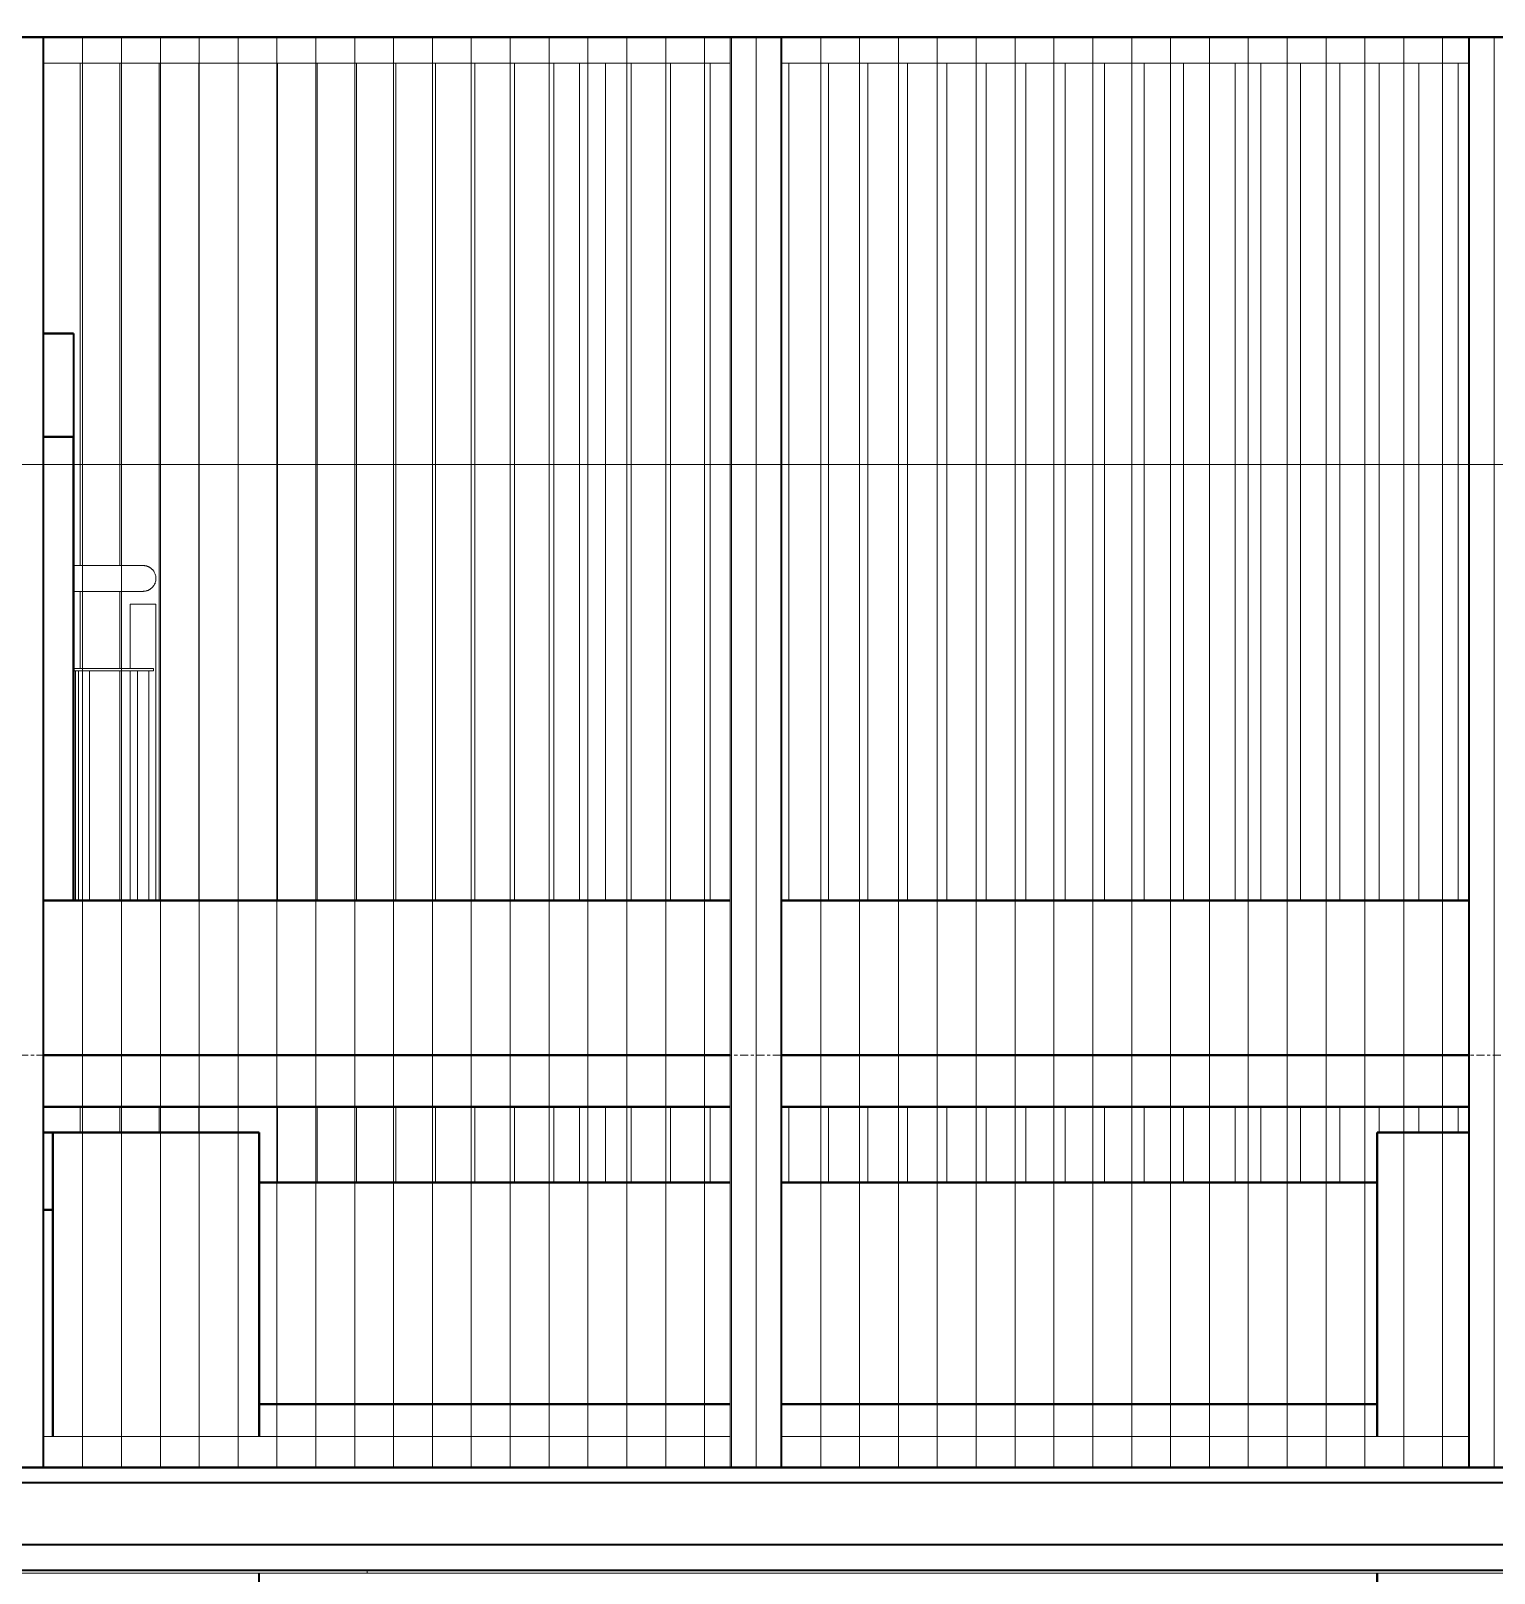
# Model space of a CAD drawing. Header units: millimetres. Extents: x 652554 to 1678317, y -308114 to 170803.
# Drawn here: x 671411 to 674250, y 105545 to 108538 of the extents above; entities that cross this region are included whole.
import ezdxf

# ---------------------------------------------------------------- set-up
doc = ezdxf.new("R2010")
doc.units = ezdxf.units.MM
doc.linetypes.add('Centre', pattern=[31.75, 6.35, -4.7625, 15.875, -4.7625])
for name, color, linetype, lineweight in [('A-COLS-E', 1, 'Continuous', 35), ('A-FLOR-E', 2, 'Continuous', 35), ('A-FLOR-HRAL', 1, 'Continuous', 25), ('A-FLOR-LEVL', 3, 'Continuous', 9), ('A-GENM', 1, 'Continuous', 9), ('A-GLAZ-CURT', 2, 'Continuous', 9), ('A-GLAZ-CWMG', 2, 'Continuous', 35), ('G-ANNO-TEXT', 3, 'Continuous', 9), ('WALL-E', 2, 'Continuous', 35)]:
    doc.layers.add(name, color=color, linetype=linetype, lineweight=lineweight)

# ---------------------------------------------------------------- blocks, each defined once
blk = doc.blocks.new('Railing - 50mm-17400743-2250-01 ENTRANCE 2 ELEVATION 3')
at = {"layer": 'A-FLOR-HRAL', "lineweight": 9}
for p, q in [((625191, 106550), (625191, 106550)), ((625192, 106550), (625192, 106550))]:
    blk.add_line(p, q, dxfattribs=at)
blk = doc.blocks.new('Railing - 21_7mm-17400745-2250-01 ENTRANCE 2 ELEVATION 3')
at = {"layer": 'A-FLOR-HRAL', "lineweight": 9}
for p, q in [((625447, 107296), (625447, 106850)), ((625457.8, 107296), (625448.4, 107296)), ((625448.4, 107296), (625457.8, 107296)), ((625457.8, 107296), (625457.8, 107296)), ((625468.7, 106850), (625468.7, 107296))]:
    blk.add_line(p, q, dxfattribs=at)
blk = doc.blocks.new('Railing - 21_7mm-V2-2250-01 ENTRANCE 2 ELEVATION 3')
at = {"layer": 'A-FLOR-HRAL', "lineweight": 9}
for p, q in [((625561.5, 107296), (625561.5, 106850)), ((625566.3, 107296), (625563, 107296)), ((625563, 107296), (625566.3, 107296)), ((625583.2, 107296), (625566.9, 107296)), ((625566.9, 107296), (625583.2, 107296)), ((625583.2, 106850), (625583.2, 107296))]:
    blk.add_line(p, q, dxfattribs=at)
blk = doc.blocks.new('Railing - 21_7mm-V3-2250-01 ENTRANCE 2 ELEVATION 3')
at = {"layer": 'A-FLOR-HRAL', "lineweight": 9}
for p, q in [((625561.5, 107295.1), (625561.5, 106850)), ((625566.3, 107296), (625563, 107296)), ((625563, 107296), (625566.3, 107296)), ((625583.2, 107296), (625566.9, 107296)), ((625566.9, 107296), (625583.2, 107296)), ((625583.2, 106850), (625583.2, 107296))]:
    blk.add_line(p, q, dxfattribs=at)
blk = doc.blocks.new('Railing - 50mm-V4-2250-01 ENTRANCE 2 ELEVATION 3')
at = {"layer": 'A-FLOR-HRAL', "lineweight": 9}
for p, q in [((625547.4, 107425), (625547.4, 107300)), ((625597.4, 107425), (625547.4, 107425)), ((625547.4, 107425), (625593.9, 107425)), ((625594, 107425), (625597.4, 107425)), ((625597.4, 106850), (625597.4, 107425)), ((625547.4, 107296), (625547.4, 106850)), ((625547.4, 106550), (625593.9, 106550)), ((625593.9, 106550), (625547.4, 106550)), ((625594, 106550), (625597.4, 106550)), ((625597.4, 106550), (625594, 106550))]:
    blk.add_line(p, q, dxfattribs=at)
blk = doc.blocks.new('Railing - 50mm-V5-2250-01 ENTRANCE 2 ELEVATION 3')
at = {"layer": 'A-FLOR-HRAL', "lineweight": 9}
for p, q in [((625547.4, 107425), (625547.4, 107300)), ((625593.9, 107425), (625547.4, 107425)), ((625547.4, 107425), (625593.9, 107425)), ((625597.4, 107425), (625594, 107425)), ((625594, 107425), (625597.4, 107425)), ((625597.4, 106850), (625597.4, 107425)), ((625547.4, 107296), (625547.4, 106850)), ((625547.4, 106550), (625593.9, 106550)), ((625593.9, 106550), (625547.4, 106550)), ((625594, 106550), (625597.4, 106550)), ((625597.4, 106550), (625594, 106550))]:
    blk.add_line(p, q, dxfattribs=at)
blk = doc.blocks.new('Railing - 21_7mm-V6-2250-01 ENTRANCE 2 ELEVATION 3')
at = {"layer": 'A-FLOR-HRAL', "lineweight": 9}
for p, q in [((625441.4, 107296), (625441.4, 106850)), ((625446.9, 107296), (625446.9, 107296)), ((625452.3, 107296), (625447.4, 107296)), ((625447.4, 107296), (625452.3, 107296)), ((625452.3, 107296), (625452.3, 107296))]:
    blk.add_line(p, q, dxfattribs=at)
blk = doc.blocks.new('Railing - 50mm-17403441-2250-01 ENTRANCE 2 ELEVATION 3')
at = {"layer": 'A-FLOR-HRAL', "lineweight": 9}
for p, q in [((625197.4, 106450), (625197.4, 106400)), ((625247.4, 106400), (625247.4, 106450))]:
    blk.add_line(p, q, dxfattribs=at)
blk = doc.blocks.new('Railing - 50mm-V7-2250-01 ENTRANCE 2 ELEVATION 3')
at = {"layer": 'A-FLOR-HRAL', "lineweight": 9}
for p, q in [((625197.4, 106450), (625197.4, 106400)), ((625247.4, 106400), (625247.4, 106450))]:
    blk.add_line(p, q, dxfattribs=at)
blk = doc.blocks.new('Railing - 50mm-V8-2250-01 ENTRANCE 2 ELEVATION 3')
at = {"layer": 'A-FLOR-HRAL', "lineweight": 9}
for p, q in [((624272.4, 107425), (624272.4, 106850)), ((624297.4, 107425), (624275.4, 107425)), ((624275.7, 107425), (624297.4, 107425)), ((624275.4, 106550), (624275.4, 106550)), ((624297.4, 106550), (624275.7, 106550)), ((624275.7, 106550), (624297.4, 106550)), ((624297.4, 106550), (624297.4, 106550))]:
    blk.add_line(p, q, dxfattribs=at)
blk = doc.blocks.new('Railing - Railing-6803792-2250-01 ENTRANCE 2 ELEVATION 3')
at = {"layer": 'A-FLOR-HRAL', "lineweight": 9}
for p, q in [((624297.4, 107300), (624297.4, 107296)), ((624297.4, 107296), (624297.4, 107300)), ((625437.4, 107300), (625547.4, 107300)), ((625547.4, 107300), (625437.4, 107300)), ((625552.4, 107300), (625437.4, 107300)), ((625437.4, 107300), (625592.4, 107300)), ((625547.4, 107296), (625437.4, 107296)), ((625547.4, 107296), (625437.4, 107296)), ((625437.4, 107296), (625592.4, 107296)), ((625437.4, 107296), (625552.4, 107296)), ((625592.4, 107300), (625552.4, 107300)), ((625552.4, 107300), (625592.4, 107300)), ((625552.4, 107296), (625592.4, 107296)), ((625592.4, 107296), (625552.4, 107296)), ((625592.4, 107296), (625592.4, 107300)), ((625592.4, 107300), (625592.4, 107296))]:
    blk.add_line(p, q, dxfattribs=at)
for name in ['Railing - 50mm-V8-2250-01 ENTRANCE 2 ELEVATION 3', 'Railing - 50mm-V4-2250-01 ENTRANCE 2 ELEVATION 3', 'Railing - 50mm-V5-2250-01 ENTRANCE 2 ELEVATION 3', 'Railing - 50mm-V5-2250-01 ENTRANCE 2 ELEVATION 3', 'Railing - 50mm-V5-2250-01 ENTRANCE 2 ELEVATION 3', 'Railing - 50mm-V5-2250-01 ENTRANCE 2 ELEVATION 3', 'Railing - 50mm-V5-2250-01 ENTRANCE 2 ELEVATION 3', 'Railing - 50mm-V5-2250-01 ENTRANCE 2 ELEVATION 3', 'Railing - 50mm-V5-2250-01 ENTRANCE 2 ELEVATION 3', 'Railing - 50mm-V5-2250-01 ENTRANCE 2 ELEVATION 3', 'Railing - 50mm-V5-2250-01 ENTRANCE 2 ELEVATION 3', 'Railing - 50mm-V5-2250-01 ENTRANCE 2 ELEVATION 3', 'Railing - 21_7mm-V6-2250-01 ENTRANCE 2 ELEVATION 3', 'Railing - 21_7mm-17400745-2250-01 ENTRANCE 2 ELEVATION 3', 'Railing - 21_7mm-V2-2250-01 ENTRANCE 2 ELEVATION 3', 'Railing - 21_7mm-V3-2250-01 ENTRANCE 2 ELEVATION 3', 'Railing - 21_7mm-V3-2250-01 ENTRANCE 2 ELEVATION 3', 'Railing - 21_7mm-V3-2250-01 ENTRANCE 2 ELEVATION 3', 'Railing - 50mm-17400743-2250-01 ENTRANCE 2 ELEVATION 3', 'Railing - 50mm-17403441-2250-01 ENTRANCE 2 ELEVATION 3', 'Railing - 50mm-V7-2250-01 ENTRANCE 2 ELEVATION 3', 'Railing - 50mm-V7-2250-01 ENTRANCE 2 ELEVATION 3']:
    blk.add_blockref(name, (0, 0))
blk = doc.blocks.new('DPA_CP_Entrance Louver Grill Vertical Z - Louver Grill Vertical Z-V17-2250-01 ENTRANCE 2 ELEVATION 3')
at = {"layer": 'A-GLAZ-CURT'}
for p, q in [((627691.4, 108525), (627641.4, 108525)), ((627641.4, 108525), (627691.4, 108525)), ((627689.4, 108525), (627641.4, 108525)), ((627641.4, 108525), (627691.4, 108525)), ((628863.4, 108525), (627641.4, 108525)), ((628863.4, 108525), (627641.4, 108525)), ((627691.4, 108525), (627689.4, 108525)), ((628863.4, 108525), (628813.4, 108525)), ((628813.4, 108525), (628863.4, 108525)), ((628813.4, 108525), (628863.4, 108525)), ((628815.4, 108525), (628813.4, 108525)), ((628863.4, 108525), (628815.4, 108525)), ((627641.4, 106850), (627641.4, 108475)), ((627641.4, 106850), (627641.4, 108475)), ((627641.4, 108475), (627641.4, 106850)), ((627641.4, 108475), (627641.4, 106850)), ((627691.4, 108475), (627691.4, 106850)), ((627691.4, 106850), (627691.4, 108475)), ((627691.4, 108475), (627691.4, 106850)), ((627691.4, 106850), (627691.4, 108475)), ((627691.4, 108475), (628143.9, 108475)), ((628143.9, 108475), (627691.4, 108475)), ((628243.9, 108475), (628813.4, 108475)), ((628813.4, 108475), (628243.9, 108475)), ((628813.4, 106850), (628813.4, 108475)), ((628813.4, 106850), (628813.4, 108475)), ((628813.4, 108475), (628813.4, 106850)), ((628813.4, 106850), (628813.4, 108475)), ((628863.4, 108475), (628863.4, 106850)), ((628863.4, 106850), (628863.4, 108475)), ((628863.4, 106850), (628863.4, 108475)), ((628863.4, 106850), (628863.4, 108475)), ((627641.4, 106302.7), (627641.4, 106450)), ((627641.4, 106302.7), (627641.4, 106450)), ((627641.4, 106450), (627641.4, 106302.7)), ((627641.4, 106450), (627641.4, 106302.7)), ((627691.4, 106450), (627691.4, 106302.7)), ((627691.4, 106302.7), (627691.4, 106450)), ((627691.4, 106450), (627691.4, 106302.7)), ((627691.4, 106302.7), (627691.4, 106450)), ((628813.4, 105810), (628813.4, 106450)), ((628813.4, 105810), (628813.4, 106450)), ((628813.4, 106450), (628813.4, 105810)), ((628813.4, 105810), (628813.4, 106450)), ((628863.4, 106450), (628863.4, 105810)), ((628863.4, 105810), (628863.4, 106450)), ((628863.4, 105810), (628863.4, 106450)), ((628863.4, 105810), (628863.4, 106450)), ((628522.4, 105810), (628416.9, 105810)), ((628522.4, 105810), (628416.9, 105810)), ((628813.4, 105810), (628772.4, 105810)), ((628813.4, 105810), (628772.4, 105810)), ((628416.9, 105750), (628522.4, 105750)), ((628522.4, 105750), (628416.9, 105750)), ((628772.4, 105750), (628863.4, 105750)), ((628863.4, 105750), (628772.4, 105750)), ((628863.4, 105750), (628813.4, 105750)), ((628813.4, 105750), (628863.4, 105750)), ((628813.4, 105750), (628815.4, 105750)), ((628863.4, 105750), (628813.4, 105750)), ((628815.4, 105750), (628863.4, 105750))]:
    blk.add_line(p, q, dxfattribs=at)
blk = doc.blocks.new('DPA_CP_Entrance Louver Grill Vertical Z - Louver Grill Vertical Z-V18-2250-01 ENTRANCE 2 ELEVATION 3')
at = {"layer": 'A-GLAZ-CURT'}
for p, q in [((626469.4, 108525), (626419.4, 108525)), ((626419.4, 108525), (626469.4, 108525)), ((626467.4, 108525), (626419.4, 108525)), ((626419.4, 108525), (626469.4, 108525)), ((627641.4, 108525), (626419.4, 108525)), ((627641.4, 108525), (626419.4, 108525)), ((626469.4, 108525), (626467.4, 108525)), ((627641.4, 108525), (627591.4, 108525)), ((627591.4, 108525), (627641.4, 108525)), ((627591.4, 108525), (627641.4, 108525)), ((627593.4, 108525), (627591.4, 108525)), ((627641.4, 108525), (627593.4, 108525)), ((626419.4, 106850), (626419.4, 108475)), ((626419.4, 106850), (626419.4, 108475)), ((626419.4, 108475), (626419.4, 106850)), ((626419.4, 108475), (626419.4, 106850)), ((626469.4, 108475), (626469.4, 106850)), ((626469.4, 106850), (626469.4, 108475)), ((626469.4, 108475), (626469.4, 106850)), ((626469.4, 106850), (626469.4, 108475)), ((626469.4, 108475), (626711.8, 108475)), ((626711.8, 108475), (626469.4, 108475)), ((626811.8, 108475), (627591.4, 108475)), ((627591.4, 108475), (626811.8, 108475)), ((627591.4, 106850), (627591.4, 108475)), ((627591.4, 106850), (627591.4, 108475)), ((627591.4, 108475), (627591.4, 106850)), ((627591.4, 106850), (627591.4, 108475)), ((627641.4, 108475), (627641.4, 106850)), ((627641.4, 106850), (627641.4, 108475)), ((627641.4, 106850), (627641.4, 108475)), ((627641.4, 106850), (627641.4, 108475)), ((626419.4, 106302.7), (626419.4, 106450)), ((626419.4, 106302.7), (626419.4, 106450)), ((626419.4, 106450), (626419.4, 106302.7)), ((626419.4, 106450), (626419.4, 106302.7)), ((626469.4, 106450), (626469.4, 106302.7)), ((626469.4, 106302.7), (626469.4, 106450)), ((626469.4, 106450), (626469.4, 106302.7)), ((626469.4, 106302.7), (626469.4, 106450)), ((627591.4, 106302.7), (627591.4, 106450)), ((627591.4, 106302.7), (627591.4, 106450)), ((627591.4, 106450), (627591.4, 106302.7)), ((627591.4, 106302.7), (627591.4, 106450)), ((627641.4, 106450), (627641.4, 106302.7)), ((627641.4, 106302.7), (627641.4, 106450)), ((627641.4, 106302.7), (627641.4, 106450)), ((627641.4, 106302.7), (627641.4, 106450))]:
    blk.add_line(p, q, dxfattribs=at)
blk = doc.blocks.new('DPA_CP_Entrance Louver Grill Vertical Z - Louver Grill Vertical Z-18398571-2250-01 ENTRANCE 2 ELEVATION 3')
at = {"layer": 'A-GLAZ-CURT'}
for p, q in [((625329.6, 108525), (625379.6, 108525)), ((625379.6, 108525), (625329.6, 108525)), ((625329.6, 108525), (625329.6, 105750)), ((625329.6, 105750), (625329.6, 108525)), ((625379.6, 108525), (625329.6, 108525)), ((625329.6, 108525), (625377.6, 108525)), ((625329.6, 105750), (625329.6, 108525)), ((625329.6, 105750), (625329.6, 108525)), ((625329.6, 108475), (625329.6, 108525)), ((625329.6, 108525), (625329.6, 108475)), ((625329.6, 108525), (626761.8, 108525)), ((625329.6, 108525), (626761.8, 108525)), ((625377.6, 108525), (625379.6, 108525)), ((625377.6, 105750), (625377.6, 108525)), ((625377.6, 105750), (625377.6, 108525)), ((625379.6, 108525), (625379.6, 105750)), ((625379.6, 105750), (625379.6, 108525)), ((626711.8, 108525), (626761.8, 108525)), ((626761.8, 108525), (626711.8, 108525)), ((626711.8, 108525), (626713.8, 108525)), ((626761.8, 108525), (626711.8, 108525)), ((626711.8, 108525), (626711.8, 105750)), ((626711.8, 105750), (626711.8, 108525)), ((626713.8, 108525), (626761.8, 108525)), ((626713.8, 108525), (626713.8, 105750)), ((626713.8, 108525), (626713.8, 105750)), ((626761.8, 105750), (626761.8, 108525)), ((626761.8, 105750), (626761.8, 108525)), ((626761.8, 108525), (626761.8, 105750)), ((626761.8, 108525), (626761.8, 105750)), ((626761.8, 108475), (626761.8, 108525)), ((626761.8, 108525), (626761.8, 108475)), ((625379.6, 105810), (625379.6, 108475)), ((625379.6, 105810), (625379.6, 108475)), ((626711.8, 108475), (625379.6, 108475)), ((625379.6, 108475), (626711.8, 108475)), ((626711.8, 108475), (626711.8, 105810)), ((626711.8, 105810), (626711.8, 108475)), ((625329.6, 105750), (625329.6, 105810)), ((625329.6, 105810), (625329.6, 105750)), ((625379.6, 105810), (626711.8, 105810)), ((625379.6, 105810), (626711.8, 105810)), ((626761.8, 105750), (626761.8, 105810)), ((626761.8, 105810), (626761.8, 105750)), ((625329.6, 105750), (625379.6, 105750)), ((625379.6, 105750), (625329.6, 105750)), ((625377.6, 105750), (625329.6, 105750)), ((625329.6, 105750), (625379.6, 105750)), ((626761.8, 105750), (625329.6, 105750)), ((625329.6, 105750), (626761.8, 105750)), ((625379.6, 105750), (625377.6, 105750)), ((626711.8, 105750), (626761.8, 105750)), ((626761.8, 105750), (626711.8, 105750)), ((626711.8, 105750), (626761.8, 105750)), ((626713.8, 105750), (626711.8, 105750)), ((626761.8, 105750), (626713.8, 105750))]:
    blk.add_line(p, q, dxfattribs=at)
blk = doc.blocks.new('Top Rail Type - Top Rail_Internal_-6813356-2250-01 ENTRANCE 2 ELEVATION 3')
at = {"layer": 'A-FLOR-HRAL', "lineweight": 9}
for p, q in [((624297.4, 107500), (624221.7, 107500)), ((624221.7, 107475), (624221.7, 107500)), ((624221.7, 107499.1), (624221.7, 107475)), ((625572.4, 107500), (625437.4, 107500)), ((624221.7, 107475), (624221.7, 107468.5)), ((624221.7, 107450), (624221.7, 107475)), ((624221.7, 107468.2), (624221.7, 107450.9)), ((624221.7, 107450), (624297.4, 107450)), ((625437.4, 107450), (625572.4, 107450)), ((625197.4, 106450), (625197.4, 106400)), ((625247.4, 106400), (625247.4, 106450))]:
    blk.add_line(p, q, dxfattribs=at)
for points, knots in [([(625572.4, 107500), (625572.9, 107500), (625574, 107500), (625575.6, 107499.8), (625577.3, 107499.5), (625578.8, 107499.2), (625580.4, 107498.7), (625581.9, 107498.1), (625583.4, 107497.4), (625584.9, 107496.7), (625586.3, 107495.8), (625588, 107494.5), (625589.7, 107493.1), (625591.2, 107491.5), (625592.5, 107489.9), (625593.4, 107488.6), (625593.9, 107487.7)], [-0.5, -0.5, -0.5, -0.5, -0.4791667, -0.4583333, -0.4375, -0.4166667, -0.3958333, -0.375, -0.3541667, -0.3333333, -0.3125, -0.2916667, -0.25, -0.2291667, -0.2083333, -0.1691096, -0.1691096, -0.1691096, -0.1691096]), ([(625572.4, 107500), (625572.9, 107500), (625574, 107500), (625575.6, 107499.8), (625577.3, 107499.5), (625578.8, 107499.2), (625580.4, 107498.7), (625581.9, 107498.1), (625583.4, 107497.4), (625584.9, 107496.7), (625586.3, 107495.8), (625588, 107494.5), (625589.7, 107493.1), (625591.2, 107491.5), (625592.6, 107489.8), (625594.1, 107487.5), (625595.5, 107484.6), (625596.9, 107480.5), (625597.4, 107477.2), (625597.4, 107475)], [-0.5, -0.5, -0.5, -0.5, -0.4791667, -0.4583333, -0.4375, -0.4166667, -0.3958333, -0.375, -0.3541667, -0.3333333, -0.3125, -0.2916667, -0.25, -0.2291667, -0.2083333, -0.1666667, -0.125, -0.0833333, 0, 0, 0, 0]), ([(625597.4, 107475), (625597.4, 107472.8), (625596.9, 107469.5), (625595.5, 107465.4), (625594.1, 107462.5), (625592.6, 107460.2), (625591.2, 107458.5), (625589.7, 107456.9), (625588, 107455.5), (625586.3, 107454.2), (625584.9, 107453.3), (625583.4, 107452.6), (625581.9, 107451.9), (625580.4, 107451.3), (625578.8, 107450.8), (625577.3, 107450.5), (625575.6, 107450.2), (625574, 107450), (625572.9, 107450), (625572.4, 107450)], [-1, -1, -1, -1, -0.9166667, -0.875, -0.8333333, -0.7916667, -0.7708333, -0.75, -0.7083333, -0.6875, -0.6666667, -0.6458333, -0.625, -0.6041667, -0.5833333, -0.5625, -0.5416667, -0.5208333, -0.5, -0.5, -0.5, -0.5]), ([(625593.9, 107462.3), (625593.4, 107461.4), (625592.5, 107460.1), (625591.2, 107458.5), (625589.7, 107456.9), (625588, 107455.5), (625586.3, 107454.2), (625584.9, 107453.3), (625583.4, 107452.6), (625581.9, 107451.9), (625580.4, 107451.3), (625578.8, 107450.8), (625577.3, 107450.5), (625575.6, 107450.2), (625574, 107450), (625572.9, 107450), (625572.4, 107450)], [-0.8308904, -0.8308904, -0.8308904, -0.8308904, -0.7916667, -0.7708333, -0.75, -0.7083333, -0.6875, -0.6666667, -0.6458333, -0.625, -0.6041667, -0.5833333, -0.5625, -0.5416667, -0.5208333, -0.5, -0.5, -0.5, -0.5]), ([(625594, 107487.5), (625594.6, 107486.6), (625595.5, 107484.6), (625596.9, 107480.5), (625597.4, 107477.2), (625597.4, 107475)], [-0.1666667, -0.1666667, -0.1666667, -0.1666667, -0.125, -0.0833333, 0, 0, 0, 0]), ([(625596.4, 107468.2), (625596.2, 107467.3), (625595.5, 107465.3), (625594.6, 107463.4), (625594, 107462.5)], [-0.91275122, -0.91275122, -0.91275122, -0.91275122, -0.875, -0.83333333, -0.83333333, -0.83333333, -0.83333333])]:
    blk.add_open_spline(points, degree=3, knots=knots, dxfattribs=at)
blk.add_open_spline([(625597.4, 107475), (625597.4, 107472.8), (625597.1, 107470.6), (625596.5, 107468.5)], degree=3, dxfattribs=at)
blk = doc.blocks.new('DPA_CP_Entrance Louver Grill Vertical Z - Louver Grill Vertical Z-V19-2250-01 ENTRANCE 2 ELEVATION 3')
at = {"layer": 'A-GLAZ-CURT'}
for p, q in [((625247.4, 108525), (625197.4, 108525)), ((625197.4, 108525), (625247.4, 108525)), ((625245.4, 108525), (625197.4, 108525)), ((625197.4, 108525), (625247.4, 108525)), ((626419.4, 108525), (625197.4, 108525)), ((626419.4, 108525), (625197.4, 108525)), ((625247.4, 108525), (625245.4, 108525)), ((626419.4, 108525), (626369.4, 108525)), ((626369.4, 108525), (626419.4, 108525)), ((626369.4, 108525), (626419.4, 108525)), ((626371.4, 108525), (626369.4, 108525)), ((626419.4, 108525), (626371.4, 108525)), ((625197.4, 107950), (625197.4, 108475)), ((625197.4, 107950), (625197.4, 108475)), ((625197.4, 108475), (625197.4, 107950)), ((625197.4, 108475), (625197.4, 107950)), ((625247.4, 108475), (625247.4, 107950)), ((625247.4, 107950), (625247.4, 108475)), ((625247.4, 108475), (625247.4, 107950)), ((625247.4, 107950), (625247.4, 108475)), ((625247.4, 108475), (625279.6, 108475)), ((625279.6, 108475), (625247.4, 108475)), ((625379.6, 108475), (626369.4, 108475)), ((626369.4, 108475), (625379.6, 108475)), ((626369.4, 106850), (626369.4, 108475)), ((626369.4, 106850), (626369.4, 108475)), ((626369.4, 108475), (626369.4, 106850)), ((626369.4, 106850), (626369.4, 108475)), ((626419.4, 108475), (626419.4, 106850)), ((626419.4, 106850), (626419.4, 108475)), ((626419.4, 106850), (626419.4, 108475)), ((626419.4, 106850), (626419.4, 108475)), ((626369.4, 106302.7), (626369.4, 106450)), ((626369.4, 106302.7), (626369.4, 106450)), ((626369.4, 106450), (626369.4, 106302.7)), ((626369.4, 106302.7), (626369.4, 106450)), ((626419.4, 106450), (626419.4, 106302.7)), ((626419.4, 106302.7), (626419.4, 106450)), ((626419.4, 106302.7), (626419.4, 106450)), ((626419.4, 106302.7), (626419.4, 106450))]:
    blk.add_line(p, q, dxfattribs=at)
blk = doc.blocks.new('GM_Louver Grill Vertical Z - Z Profile-V39-2250-01 ENTRANCE 2 ELEVATION 3')
at = {"layer": 'A-GENM'}
for p, q in [((627817.9, 106850), (627817.9, 108475)), ((627817.9, 106302.7), (627817.9, 106450))]:
    blk.add_line(p, q, dxfattribs=at)
blk = doc.blocks.new('GM_Louver Grill Vertical Z - Z Profile-V40-2250-01 ENTRANCE 2 ELEVATION 3')
at = {"layer": 'A-GENM'}
for p, q in [((627971.1, 106850), (627971.1, 108475)), ((627971.1, 106400), (627971.1, 106450))]:
    blk.add_line(p, q, dxfattribs=at)
blk = doc.blocks.new('GM_Louver Grill Vertical Z - Z Profile-V41-2250-01 ENTRANCE 2 ELEVATION 3')
at = {"layer": 'A-GENM'}
blk.add_line((625152.6, 105750), (625152.6, 108525), dxfattribs=at)
blk = doc.blocks.new('GM_Louver Grill Vertical Z - Z Profile-V42-2250-01 ENTRANCE 2 ELEVATION 3')
at = {"layer": 'A-GENM'}
for p, q in [((625450.5, 107500), (625450.5, 108475)), ((625450.5, 107300), (625450.5, 107450)), ((625450.5, 106400), (625450.5, 106450))]:
    blk.add_line(p, q, dxfattribs=at)
blk = doc.blocks.new('GM_Louver Grill Vertical Z - Z Profile-V43-2250-01 ENTRANCE 2 ELEVATION 3')
at = {"layer": 'A-GENM'}
for p, q in [((625527.1, 107500), (625527.1, 108475)), ((625527.1, 107300), (625527.1, 107450)), ((625527.1, 106850), (625527.1, 107296)), ((625527.1, 106400), (625527.1, 106450))]:
    blk.add_line(p, q, dxfattribs=at)
blk = doc.blocks.new('DPA_Rectangular - 250 x 400 mm-V48-2250-01 ENTRANCE 2 ELEVATION 3')
at = {"layer": 'A-COLS-E'}
for p, q in [((625397.4, 106400), (625797.4, 106400)), ((625797.4, 106400), (625397.4, 106400)), ((625797.4, 105810), (625797.4, 106400)), ((625797.4, 105810), (625797.4, 106400)), ((625797.4, 102450), (625797.4, 105545)), ((625797.4, 102450), (625797.4, 105545))]:
    blk.add_line(p, q, dxfattribs=at)
blk = doc.blocks.new('DPA_Rectangular - 250 x 400 mm-V50-2250-01 ENTRANCE 2 ELEVATION 3')
at = {"layer": 'A-COLS-E'}
for p, q in [((625772.4, 106400), (625522.4, 106400)), ((625522.4, 106400), (625772.4, 106400))]:
    blk.add_line(p, q, dxfattribs=at)
blk = doc.blocks.new('DPA_Rectangular - 250 x 400 mm-V51-2250-01 ENTRANCE 2 ELEVATION 3')
at = {"layer": 'A-COLS-E'}
for p, q in [((627966.9, 106400), (628143.9, 106400)), ((628143.9, 106400), (627966.9, 106400)), ((627966.9, 106400), (627966.9, 105810)), ((627966.9, 105810), (627966.9, 106400)), ((627966.9, 105545), (627966.9, 102450)), ((627966.9, 102450), (627966.9, 105545))]:
    blk.add_line(p, q, dxfattribs=at)
blk = doc.blocks.new('Rectangular Mullion - Entrance Louver Top-12064533-2250-01 ENTRANCE 2 ELEVATION 3')
at = {"layer": 'A-GLAZ-CWMG'}
for p, q in [((629626.1, 105750), (631058.3, 105750)), ((631058.3, 105750), (629626.1, 105750)), ((631058.3, 105720), (629626.1, 105720)), ((631058.3, 105720), (629626.1, 105720)), ((631058.3, 105600), (629626.1, 105600)), ((631058.3, 105600), (629626.1, 105600)), ((631058.3, 105550), (629626.1, 105550)), ((631058.3, 105550), (629626.1, 105550))]:
    blk.add_line(p, q, dxfattribs=at)
blk = doc.blocks.new('Rectangular Mullion - 50x200-12064535-2250-01 ENTRANCE 2 ELEVATION 3')
at = {"layer": 'A-GLAZ-CWMG'}
for p, q in [((631058.3, 108575), (629626.1, 108575)), ((629626.1, 108575), (631058.3, 108575)), ((629626.1, 108525), (631058.3, 108525)), ((629626.1, 108525), (631058.3, 108525))]:
    blk.add_line(p, q, dxfattribs=at)
blk = doc.blocks.new('Rectangular Mullion - 50x200-12058037-2250-01 ENTRANCE 2 ELEVATION 3')
at = {"layer": 'A-GLAZ-CWMG'}
for p, q in [((625197.4, 108575), (626419.4, 108575)), ((626419.4, 108575), (625197.4, 108575)), ((626419.4, 108525), (625197.4, 108525)), ((626419.4, 108525), (625197.4, 108525))]:
    blk.add_line(p, q, dxfattribs=at)
blk = doc.blocks.new('Rectangular Mullion - 50x200-12057901-2250-01 ENTRANCE 2 ELEVATION 3')
at = {"layer": 'A-GLAZ-CWMG'}
for p, q in [((626419.4, 108575), (627641.4, 108575)), ((627641.4, 108575), (626419.4, 108575)), ((627641.4, 108525), (626419.4, 108525)), ((627641.4, 108525), (626419.4, 108525))]:
    blk.add_line(p, q, dxfattribs=at)
blk = doc.blocks.new('System Panel - DPA-AR_Metal Ceiling Rectangular Panel-16088663-2250-01 ENTRANCE 2 ELEVATION 3')
at = {"layer": 'A-GLAZ-CURT'}
for p, q in [((628366.9, 105550), (626007.4, 105550)), ((626007.4, 105550), (628407.4, 105550)), ((626007.4, 105550), (626007.4, 105545)), ((626007.4, 105550), (626007.4, 105545)), ((628407.4, 105550), (628407.4, 105545)), ((628407.4, 105545), (626007.4, 105545)), ((626007.4, 105545), (628366.9, 105545))]:
    blk.add_line(p, q, dxfattribs=at)
blk = doc.blocks.new('System Panel - DPA-AR_Metal Ceiling Rectangular Panel-12710073-2250-01 ENTRANCE 2 ELEVATION 3')
at = {"layer": 'A-GLAZ-CURT'}
for p, q in [((624317.4, 105550), (626007.4, 105550)), ((626007.4, 105550), (624317.4, 105550)), ((624317.4, 105545), (624317.4, 105550)), ((624317.4, 105550), (624317.4, 105545)), ((626007.4, 105550), (626007.4, 105545)), ((626007.4, 105550), (626007.4, 105545)), ((624317.4, 105545), (626007.4, 105545)), ((626007.4, 105545), (624317.4, 105545))]:
    blk.add_line(p, q, dxfattribs=at)

msp = doc.modelspace()

# ---------------------------------------------------------------- linework, layer by layer
at = {"layer": 'A-COLS-E'}
for p, q in [((671453.7774, 106400), (671853.7774, 106400)), ((671853.7774, 106400), (671453.7774, 106400)), ((671453.7774, 106400), (671853.7774, 106400)), ((671853.7774, 106400), (671453.7774, 106400)), ((671453.7774, 106400), (671453.7774, 105810.0011)), ((671453.7774, 105810.0011), (671453.7774, 106400)), ((671853.7774, 105810.0011), (671853.7774, 106400)), ((671853.7774, 105810.0011), (671853.7774, 106400)), ((671853.7774, 105872.726), (671853.7774, 106400)), ((671853.7774, 105810.0011), (671853.7774, 106400)), ((671853.7774, 105810.0011), (671853.7774, 105872.726))]:
    msp.add_line(p, q, dxfattribs=at)
at = {"layer": 'A-FLOR-E'}
for p, q in [((671435.9699, 107950), (671493.7774, 107950)), ((671493.7774, 107950), (671435.9699, 107950)), ((671493.7774, 107950), (671493.7774, 107750)), ((671493.7774, 107950), (671493.7774, 107750)), ((671435.9699, 107750), (671493.7774, 107750)), ((671493.7774, 107750), (671435.9699, 107750)), ((671435.9699, 106550), (672768.1624, 106550)), ((672768.1624, 106550), (671435.9699, 106550)), ((672868.1624, 106550), (674200.3548, 106550)), ((674200.3548, 106550), (672868.1624, 106550)), ((671435.9699, 106450), (672768.1624, 106450)), ((672768.1624, 106450), (671435.9699, 106450)), ((672868.1624, 106450), (674200.3548, 106450)), ((674200.3548, 106450), (672868.1624, 106450))]:
    msp.add_line(p, q, dxfattribs=at)
at = {"layer": 'A-FLOR-LEVL', "linetype": 'Centre'}
msp.add_line((658171, 106550), (698400.5346, 106550), dxfattribs=at)
at = {"layer": 'G-ANNO-TEXT', "color": 250}
msp.add_line((674948.9575, 107696.3483), (667524.8807, 107696.3483), dxfattribs=at)
at = {"layer": 'WALL-E'}
for p, q in [((671493.7774, 107750), (671435.9699, 107750)), ((671435.9699, 107750), (671493.7774, 107750)), ((671493.7774, 106850), (671493.7774, 107750)), ((671493.7774, 107750), (671493.7774, 106850)), ((672768.1624, 106850), (671435.9699, 106850)), ((671435.9699, 106850), (672768.1624, 106850)), ((671497.8519, 106850), (671493.7774, 106850)), ((671493.7774, 106850), (671497.8519, 106850)), ((671493.7774, 106850), (671503.3727, 106850)), ((671493.7774, 106850), (671503.3727, 106850)), ((671603.7774, 106850), (671525.0727, 106850)), ((671525.0727, 106850), (671603.7774, 106850)), ((671525.0727, 106850), (671553.7774, 106850)), ((671525.0727, 106850), (671553.7774, 106850)), ((672768.1624, 106850), (671653.7774, 106850)), ((671653.7774, 106850), (672768.1624, 106850)), ((674200.3548, 106850), (672868.1624, 106850)), ((672868.1624, 106850), (674200.3548, 106850)), ((674200.3548, 106850), (672868.1624, 106850)), ((672868.1624, 106850), (674200.3548, 106850)), ((671435.9699, 106550), (672768.1624, 106550)), ((672768.1624, 106550), (671435.9699, 106550)), ((671453.7774, 106550), (671435.9699, 106550)), ((671553.7774, 106550), (671435.9699, 106550)), ((671435.9699, 106550), (671553.7774, 106550)), ((671435.9699, 106550), (671493.7774, 106550)), ((671453.7774, 106550), (672768.1624, 106550)), ((672768.1624, 106550), (671493.7774, 106550)), ((672868.1624, 106550), (674200.3548, 106550)), ((674200.3548, 106550), (672868.1624, 106550)), ((672868.1624, 106550), (674200.3548, 106550)), ((674200.3548, 106550), (672868.1624, 106550)), ((671653.7774, 106400), (671435.9699, 106400)), ((671435.9699, 106400), (671653.7774, 106400)), ((671653.7774, 106400), (671435.9699, 106400)), ((671435.9699, 106400), (671653.7774, 106400)), ((671453.7774, 106400), (671435.9699, 106400)), ((671435.9699, 106400), (671453.7774, 106400)), ((671853.7774, 106400), (671653.7774, 106400)), ((671853.7774, 106400), (671653.7774, 106400)), ((671853.7774, 106400), (671653.7774, 106400)), ((671853.7774, 106400), (671653.7774, 106400)), ((671653.7774, 106400), (671853.7774, 106400)), ((671853.7774, 106400), (671653.7774, 106400)), ((671653.7774, 106400), (671853.7774, 106400)), ((671853.7774, 106400), (671653.7774, 106400)), ((671653.7774, 106400), (671853.7774, 106400)), ((671853.7774, 106400), (671653.7774, 106400)), ((671653.7774, 106400), (671853.7774, 106400)), ((671853.7774, 106400), (671653.7774, 106400)), ((671853.7774, 105810.0011), (671853.7774, 106400)), ((671853.7774, 106400), (671853.7774, 105810.0011)), ((671853.7774, 105810.0011), (671853.7774, 106400)), ((671853.7774, 106400), (671853.7774, 106152)), ((671853.7774, 106400), (671853.7774, 105810.0011)), ((671853.7774, 105810.0011), (671853.7774, 106400)), ((671853.7774, 106400), (671853.7774, 105810.0011)), ((671853.7774, 105810.0011), (671853.7774, 106400)), ((671853.7774, 106400), (671853.7774, 105810.0011)), ((671853.7774, 105810.0011), (671853.7774, 106400)), ((671853.7774, 106400), (671853.7774, 105810.0011)), ((671853.7774, 106152), (671853.7774, 106400)), ((672768.1624, 106302.726), (671853.7774, 106302.726)), ((671853.7774, 106302.726), (671853.7774, 105810.0011)), ((671853.7774, 105810.0011), (671853.7774, 106302.726)), ((671853.7774, 106302.726), (672768.1624, 106302.726)), ((674023.2775, 106302.726), (672868.1624, 106302.726)), ((672868.1624, 106302.726), (674023.2775, 106302.726)), ((671435.9699, 106250), (671453.7774, 106250)), ((671453.7774, 106250), (671435.9699, 106250)), ((671453.7774, 106250), (671453.7774, 105810.0011)), ((671453.7774, 105810.0011), (671453.7774, 106250)), ((671853.7774, 106152), (671853.7774, 105810.0011)), ((671853.7774, 105810.0011), (671853.7774, 106152)), ((672768.1624, 105872.726), (671853.7774, 105872.726)), ((671853.7774, 105872.726), (671853.7774, 105810.0011)), ((671853.7774, 105810.0011), (671853.7774, 105872.726)), ((671853.7774, 105872.726), (672768.1624, 105872.726)), ((671853.7774, 105810.0011), (671853.7774, 105850)), ((671853.7774, 105850), (671853.7774, 105810.0011)), ((674023.2775, 105872.726), (672868.1624, 105872.726)), ((672868.1624, 105872.726), (674023.2775, 105872.726)), ((674023.2775, 105810.0011), (674023.2775, 105872.726)), ((674023.2775, 105872.726), (674023.2775, 105810.0011))]:
    msp.add_line(p, q, dxfattribs=at)

# ---------------------------------------------------------------- block references
at = {"layer": 'A-COLS-E'}
for name in ['DPA_Rectangular - 250 x 400 mm-V48-2250-01 ENTRANCE 2 ELEVATION 3', 'DPA_Rectangular - 250 x 400 mm-V48-2250-01 ENTRANCE 2 ELEVATION 3', 'DPA_Rectangular - 250 x 400 mm-V48-2250-01 ENTRANCE 2 ELEVATION 3', 'DPA_Rectangular - 250 x 400 mm-V48-2250-01 ENTRANCE 2 ELEVATION 3', 'DPA_Rectangular - 250 x 400 mm-V48-2250-01 ENTRANCE 2 ELEVATION 3', 'DPA_Rectangular - 250 x 400 mm-V50-2250-01 ENTRANCE 2 ELEVATION 3', 'DPA_Rectangular - 250 x 400 mm-V51-2250-01 ENTRANCE 2 ELEVATION 3']:
    msp.add_blockref(name, (46056.406, 0), dxfattribs=at)
at = {"layer": 'A-FLOR-HRAL', "lineweight": 9}
for name in ['Top Rail Type - Top Rail_Internal_-6813356-2250-01 ENTRANCE 2 ELEVATION 3', 'Railing - Railing-6803792-2250-01 ENTRANCE 2 ELEVATION 3']:
    msp.add_blockref(name, (46056.406, 0), dxfattribs=at)
at = {"layer": 'A-GENM'}
for name, p in [('GM_Louver Grill Vertical Z - Z Profile-V41-2250-01 ENTRANCE 2 ELEVATION 3', (46283.418, 0)), ('GM_Louver Grill Vertical Z - Z Profile-V41-2250-01 ENTRANCE 2 ELEVATION 3', (46358.8411, 0)), ('GM_Louver Grill Vertical Z - Z Profile-V41-2250-01 ENTRANCE 2 ELEVATION 3', (46434.2642, 0)), ('GM_Louver Grill Vertical Z - Z Profile-V41-2250-01 ENTRANCE 2 ELEVATION 3', (46509.6872, 0)), ('GM_Louver Grill Vertical Z - Z Profile-V41-2250-01 ENTRANCE 2 ELEVATION 3', (46585.1103, 0)), ('GM_Louver Grill Vertical Z - Z Profile-V41-2250-01 ENTRANCE 2 ELEVATION 3', (46660.5334, 0)), ('GM_Louver Grill Vertical Z - Z Profile-V41-2250-01 ENTRANCE 2 ELEVATION 3', (46735.9565, 0)), ('GM_Louver Grill Vertical Z - Z Profile-V41-2250-01 ENTRANCE 2 ELEVATION 3', (46811.3796, 0)), ('GM_Louver Grill Vertical Z - Z Profile-V41-2250-01 ENTRANCE 2 ELEVATION 3', (46886.8027, 0)), ('GM_Louver Grill Vertical Z - Z Profile-V41-2250-01 ENTRANCE 2 ELEVATION 3', (46962.2258, 0)), ('GM_Louver Grill Vertical Z - Z Profile-V41-2250-01 ENTRANCE 2 ELEVATION 3', (47037.6489, 0)), ('GM_Louver Grill Vertical Z - Z Profile-V41-2250-01 ENTRANCE 2 ELEVATION 3', (47113.0719, 0)), ('GM_Louver Grill Vertical Z - Z Profile-V41-2250-01 ENTRANCE 2 ELEVATION 3', (47188.495, 0)), ('GM_Louver Grill Vertical Z - Z Profile-V41-2250-01 ENTRANCE 2 ELEVATION 3', (47263.9181, 0)), ('GM_Louver Grill Vertical Z - Z Profile-V41-2250-01 ENTRANCE 2 ELEVATION 3', (47339.3412, 0)), ('GM_Louver Grill Vertical Z - Z Profile-V41-2250-01 ENTRANCE 2 ELEVATION 3', (47414.7643, 0)), ('GM_Louver Grill Vertical Z - Z Profile-V41-2250-01 ENTRANCE 2 ELEVATION 3', (47490.1874, 0)), ('GM_Louver Grill Vertical Z - Z Profile-V41-2250-01 ENTRANCE 2 ELEVATION 3', (47565.6105, 0)), ('GM_Louver Grill Vertical Z - Z Profile-V41-2250-01 ENTRANCE 2 ELEVATION 3', (47715.6105, 0)), ('GM_Louver Grill Vertical Z - Z Profile-V41-2250-01 ENTRANCE 2 ELEVATION 3', (47791.0335, 0)), ('GM_Louver Grill Vertical Z - Z Profile-V41-2250-01 ENTRANCE 2 ELEVATION 3', (47866.4566, 0)), ('GM_Louver Grill Vertical Z - Z Profile-V41-2250-01 ENTRANCE 2 ELEVATION 3', (47941.8797, 0)), ('GM_Louver Grill Vertical Z - Z Profile-V41-2250-01 ENTRANCE 2 ELEVATION 3', (48017.3028, 0)), ('GM_Louver Grill Vertical Z - Z Profile-V41-2250-01 ENTRANCE 2 ELEVATION 3', (48092.7259, 0)), ('GM_Louver Grill Vertical Z - Z Profile-V41-2250-01 ENTRANCE 2 ELEVATION 3', (48168.149, 0)), ('GM_Louver Grill Vertical Z - Z Profile-V41-2250-01 ENTRANCE 2 ELEVATION 3', (48243.5721, 0)), ('GM_Louver Grill Vertical Z - Z Profile-V41-2250-01 ENTRANCE 2 ELEVATION 3', (48318.9951, 0)), ('GM_Louver Grill Vertical Z - Z Profile-V41-2250-01 ENTRANCE 2 ELEVATION 3', (48394.4182, 0)), ('GM_Louver Grill Vertical Z - Z Profile-V41-2250-01 ENTRANCE 2 ELEVATION 3', (48469.8413, 0)), ('GM_Louver Grill Vertical Z - Z Profile-V41-2250-01 ENTRANCE 2 ELEVATION 3', (48545.2644, 0)), ('GM_Louver Grill Vertical Z - Z Profile-V41-2250-01 ENTRANCE 2 ELEVATION 3', (48620.6875, 0)), ('GM_Louver Grill Vertical Z - Z Profile-V41-2250-01 ENTRANCE 2 ELEVATION 3', (48696.1106, 0)), ('GM_Louver Grill Vertical Z - Z Profile-V41-2250-01 ENTRANCE 2 ELEVATION 3', (48771.5337, 0)), ('GM_Louver Grill Vertical Z - Z Profile-V41-2250-01 ENTRANCE 2 ELEVATION 3', (48846.9567, 0)), ('GM_Louver Grill Vertical Z - Z Profile-V41-2250-01 ENTRANCE 2 ELEVATION 3', (48922.3798, 0)), ('GM_Louver Grill Vertical Z - Z Profile-V41-2250-01 ENTRANCE 2 ELEVATION 3', (48997.8029, 0)), ('GM_Louver Grill Vertical Z - Z Profile-V42-2250-01 ENTRANCE 2 ELEVATION 3', (46056.406, 0)), ('GM_Louver Grill Vertical Z - Z Profile-V43-2250-01 ENTRANCE 2 ELEVATION 3', (46056.406, 0)), ('GM_Louver Grill Vertical Z - Z Profile-V40-2250-01 ENTRANCE 2 ELEVATION 3', (43688.9824, 0)), ('GM_Louver Grill Vertical Z - Z Profile-V40-2250-01 ENTRANCE 2 ELEVATION 3', (43765.5537, 0)), ('GM_Louver Grill Vertical Z - Z Profile-V40-2250-01 ENTRANCE 2 ELEVATION 3', (43842.1249, 0)), ('GM_Louver Grill Vertical Z - Z Profile-V39-2250-01 ENTRANCE 2 ELEVATION 3', (44071.8386, 0)), ('GM_Louver Grill Vertical Z - Z Profile-V39-2250-01 ENTRANCE 2 ELEVATION 3', (44148.4099, 0)), ('GM_Louver Grill Vertical Z - Z Profile-V39-2250-01 ENTRANCE 2 ELEVATION 3', (44224.9811, 0)), ('GM_Louver Grill Vertical Z - Z Profile-V39-2250-01 ENTRANCE 2 ELEVATION 3', (44301.5524, 0)), ('GM_Louver Grill Vertical Z - Z Profile-V39-2250-01 ENTRANCE 2 ELEVATION 3', (44378.1236, 0)), ('GM_Louver Grill Vertical Z - Z Profile-V39-2250-01 ENTRANCE 2 ELEVATION 3', (44454.6948, 0)), ('GM_Louver Grill Vertical Z - Z Profile-V39-2250-01 ENTRANCE 2 ELEVATION 3', (44531.2661, 0)), ('GM_Louver Grill Vertical Z - Z Profile-V39-2250-01 ENTRANCE 2 ELEVATION 3', (44607.8373, 0)), ('GM_Louver Grill Vertical Z - Z Profile-V39-2250-01 ENTRANCE 2 ELEVATION 3', (44757.8373, 0)), ('GM_Louver Grill Vertical Z - Z Profile-V39-2250-01 ENTRANCE 2 ELEVATION 3', (44834.4086, 0)), ('GM_Louver Grill Vertical Z - Z Profile-V39-2250-01 ENTRANCE 2 ELEVATION 3', (44910.9798, 0)), ('GM_Louver Grill Vertical Z - Z Profile-V39-2250-01 ENTRANCE 2 ELEVATION 3', (45064.1223, 0)), ('GM_Louver Grill Vertical Z - Z Profile-V39-2250-01 ENTRANCE 2 ELEVATION 3', (45140.6935, 0)), ('GM_Louver Grill Vertical Z - Z Profile-V39-2250-01 ENTRANCE 2 ELEVATION 3', (45217.2648, 0)), ('GM_Louver Grill Vertical Z - Z Profile-V39-2250-01 ENTRANCE 2 ELEVATION 3', (45293.836, 0)), ('GM_Louver Grill Vertical Z - Z Profile-V39-2250-01 ENTRANCE 2 ELEVATION 3', (45370.4073, 0)), ('GM_Louver Grill Vertical Z - Z Profile-V39-2250-01 ENTRANCE 2 ELEVATION 3', (45446.9785, 0)), ('GM_Louver Grill Vertical Z - Z Profile-V39-2250-01 ENTRANCE 2 ELEVATION 3', (45523.5498, 0)), ('GM_Louver Grill Vertical Z - Z Profile-V39-2250-01 ENTRANCE 2 ELEVATION 3', (45600.121, 0)), ('GM_Louver Grill Vertical Z - Z Profile-V39-2250-01 ENTRANCE 2 ELEVATION 3', (45676.6922, 0)), ('GM_Louver Grill Vertical Z - Z Profile-V39-2250-01 ENTRANCE 2 ELEVATION 3', (45753.2635, 0)), ('GM_Louver Grill Vertical Z - Z Profile-V39-2250-01 ENTRANCE 2 ELEVATION 3', (45829.8347, 0)), ('GM_Louver Grill Vertical Z - Z Profile-V39-2250-01 ENTRANCE 2 ELEVATION 3', (45979.8347, 0)), ('GM_Louver Grill Vertical Z - Z Profile-V39-2250-01 ENTRANCE 2 ELEVATION 3', (46056.406, 0)), ('GM_Louver Grill Vertical Z - Z Profile-V39-2250-01 ENTRANCE 2 ELEVATION 3', (46132.9772, 0)), ('GM_Louver Grill Vertical Z - Z Profile-V40-2250-01 ENTRANCE 2 ELEVATION 3', (46056.406, 0)), ('GM_Louver Grill Vertical Z - Z Profile-V40-2250-01 ENTRANCE 2 ELEVATION 3', (46132.9772, 0)), ('GM_Louver Grill Vertical Z - Z Profile-V40-2250-01 ENTRANCE 2 ELEVATION 3', (46209.5484, 0))]:
    msp.add_blockref(name, p, dxfattribs=at)
at = {"layer": 'A-GLAZ-CURT'}
for name, p in [('DPA_CP_Entrance Louver Grill Vertical Z - Louver Grill Vertical Z-V19-2250-01 ENTRANCE 2 ELEVATION 3', (46056.406, 0)), ('DPA_CP_Entrance Louver Grill Vertical Z - Louver Grill Vertical Z-18398571-2250-01 ENTRANCE 2 ELEVATION 3', (46056.406, 0)), ('DPA_CP_Entrance Louver Grill Vertical Z - Louver Grill Vertical Z-V18-2250-01 ENTRANCE 2 ELEVATION 3', (46056.406, 0)), ('DPA_CP_Entrance Louver Grill Vertical Z - Louver Grill Vertical Z-18398571-2250-01 ENTRANCE 2 ELEVATION 3', (47488.5984, 0)), ('DPA_CP_Entrance Louver Grill Vertical Z - Louver Grill Vertical Z-V17-2250-01 ENTRANCE 2 ELEVATION 3', (46056.406, 0)), ('DPA_CP_Entrance Louver Grill Vertical Z - Louver Grill Vertical Z-18398571-2250-01 ENTRANCE 2 ELEVATION 3', (48920.7909, 0)), ('System Panel - DPA-AR_Metal Ceiling Rectangular Panel-12710073-2250-01 ENTRANCE 2 ELEVATION 3', (46056.406, 0)), ('System Panel - DPA-AR_Metal Ceiling Rectangular Panel-16088663-2250-01 ENTRANCE 2 ELEVATION 3', (46056.406, 0))]:
    msp.add_blockref(name, p, dxfattribs=at)
at = {"layer": 'A-GLAZ-CWMG'}
for name, p in [('Rectangular Mullion - 50x200-12058037-2250-01 ENTRANCE 2 ELEVATION 3', (46056.406, 0)), ('Rectangular Mullion - 50x200-12064535-2250-01 ENTRANCE 2 ELEVATION 3', (41759.8286, 0)), ('Rectangular Mullion - 50x200-12057901-2250-01 ENTRANCE 2 ELEVATION 3', (46056.406, 0)), ('Rectangular Mullion - 50x200-12064535-2250-01 ENTRANCE 2 ELEVATION 3', (43192.021, 0)), ('Rectangular Mullion - 50x200-12057901-2250-01 ENTRANCE 2 ELEVATION 3', (47278.4034, 0)), ('Rectangular Mullion - 50x200-12064535-2250-01 ENTRANCE 2 ELEVATION 3', (44624.2135, 0)), ('Rectangular Mullion - Entrance Louver Top-12064533-2250-01 ENTRANCE 2 ELEVATION 3', (41759.8286, 0)), ('Rectangular Mullion - Entrance Louver Top-12064533-2250-01 ENTRANCE 2 ELEVATION 3', (43192.021, 0)), ('Rectangular Mullion - Entrance Louver Top-12064533-2250-01 ENTRANCE 2 ELEVATION 3', (44624.2135, 0))]:
    msp.add_blockref(name, p, dxfattribs=at)

doc.saveas('drawing.dxf')
